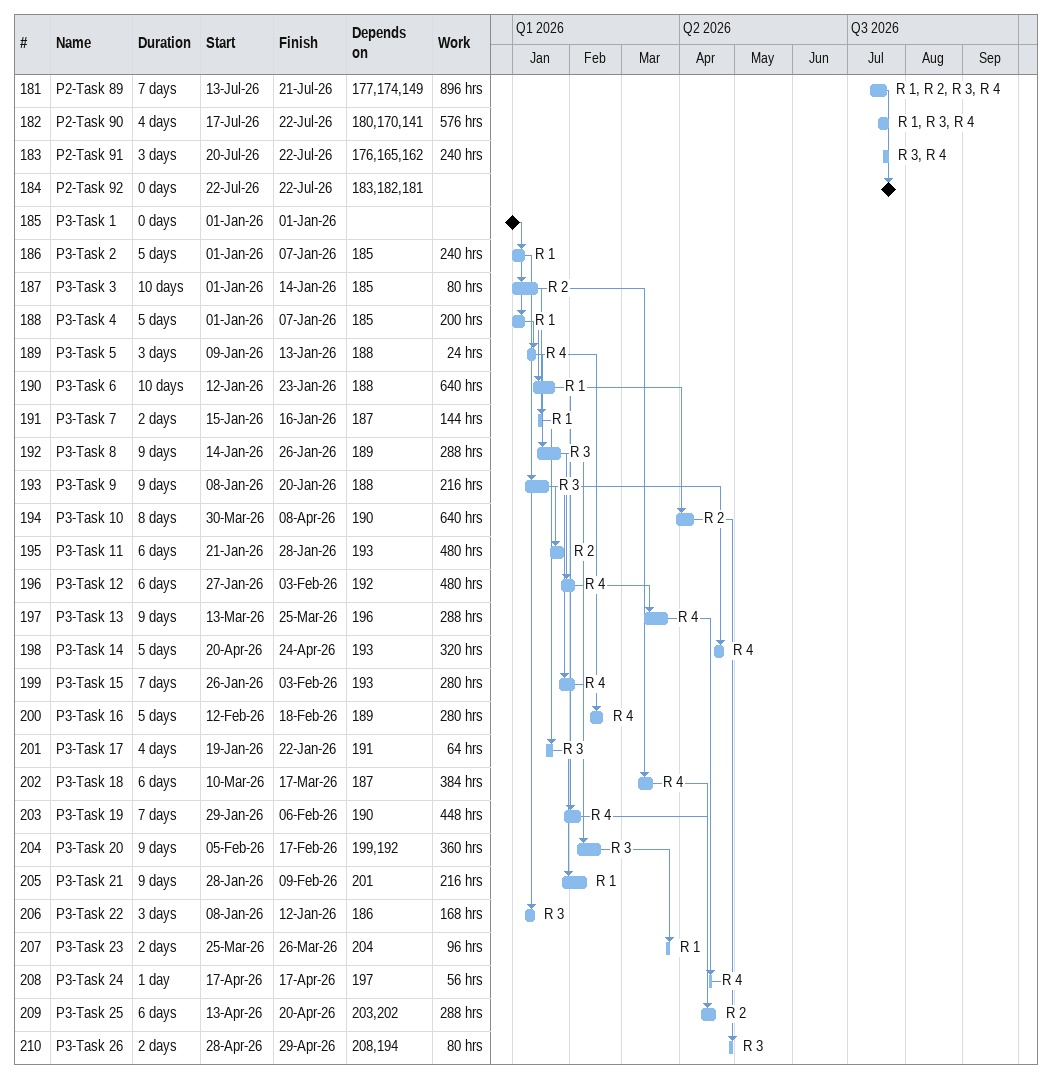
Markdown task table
| ID | Task | Duration | Start | Finish | Predecessors | Resources | Work (h) |
|---|---|---|---|---|---|---|---|
| 181 | P2-Task 89 | 7d | 2026-07-13 | 2026-07-21 | 177, 174, 149 | R 1, R 2, R 3, R 4 | 896 |
| 182 | P2-Task 90 | 4d | 2026-07-17 | 2026-07-22 | 180, 170, 141 | R 1, R 3, R 4 | 576 |
| 183 | P2-Task 91 | 3d | 2026-07-20 | 2026-07-22 | 176, 165, 162 | R 3, R 4 | 240 |
| 184 | P2-Task 92 | 0d | 2026-07-22 | 2026-07-22 | 183, 182, 181 |  |  |
| 185 | P3-Task 1 | 0d | 2026-01-01 | 2026-01-01 |  |  |  |
| 186 | P3-Task 2 | 5d | 2026-01-01 | 2026-01-07 | 185 | R 1 | 240 |
| 187 | P3-Task 3 | 10d | 2026-01-01 | 2026-01-14 | 185 | R 2 | 80 |
| 188 | P3-Task 4 | 5d | 2026-01-01 | 2026-01-07 | 185 | R 1 | 200 |
| 189 | P3-Task 5 | 3d | 2026-01-09 | 2026-01-13 | 188 | R 4 | 24 |
| 190 | P3-Task 6 | 10d | 2026-01-12 | 2026-01-23 | 188 | R 1 | 640 |
| 191 | P3-Task 7 | 2d | 2026-01-15 | 2026-01-16 | 187 | R 1 | 144 |
| 192 | P3-Task 8 | 9d | 2026-01-14 | 2026-01-26 | 189 | R 3 | 288 |
| 193 | P3-Task 9 | 9d | 2026-01-08 | 2026-01-20 | 188 | R 3 | 216 |
| 194 | P3-Task 10 | 8d | 2026-03-30 | 2026-04-08 | 190 | R 2 | 640 |
| 195 | P3-Task 11 | 6d | 2026-01-21 | 2026-01-28 | 193 | R 2 | 480 |
| 196 | P3-Task 12 | 6d | 2026-01-27 | 2026-02-03 | 192 | R 4 | 480 |
| 197 | P3-Task 13 | 9d | 2026-03-13 | 2026-03-25 | 196 | R 4 | 288 |
| 198 | P3-Task 14 | 5d | 2026-04-20 | 2026-04-24 | 193 | R 4 | 320 |
| 199 | P3-Task 15 | 7d | 2026-01-26 | 2026-02-03 | 193 | R 4 | 280 |
| 200 | P3-Task 16 | 5d | 2026-02-12 | 2026-02-18 | 189 | R 4 | 280 |
| 201 | P3-Task 17 | 4d | 2026-01-19 | 2026-01-22 | 191 | R 3 | 64 |
| 202 | P3-Task 18 | 6d | 2026-03-10 | 2026-03-17 | 187 | R 4 | 384 |
| 203 | P3-Task 19 | 7d | 2026-01-29 | 2026-02-06 | 190 | R 4 | 448 |
| 204 | P3-Task 20 | 9d | 2026-02-05 | 2026-02-17 | 199, 192 | R 3 | 360 |
| 205 | P3-Task 21 | 9d | 2026-01-28 | 2026-02-09 | 201 | R 1 | 216 |
| 206 | P3-Task 22 | 3d | 2026-01-08 | 2026-01-12 | 186 | R 3 | 168 |
| 207 | P3-Task 23 | 2d | 2026-03-25 | 2026-03-26 | 204 | R 1 | 96 |
| 208 | P3-Task 24 | 1d | 2026-04-17 | 2026-04-17 | 197 | R 4 | 56 |
| 209 | P3-Task 25 | 6d | 2026-04-13 | 2026-04-20 | 203, 202 | R 2 | 288 |
| 210 | P3-Task 26 | 2d | 2026-04-28 | 2026-04-29 | 208, 194 | R 3 | 80 |
